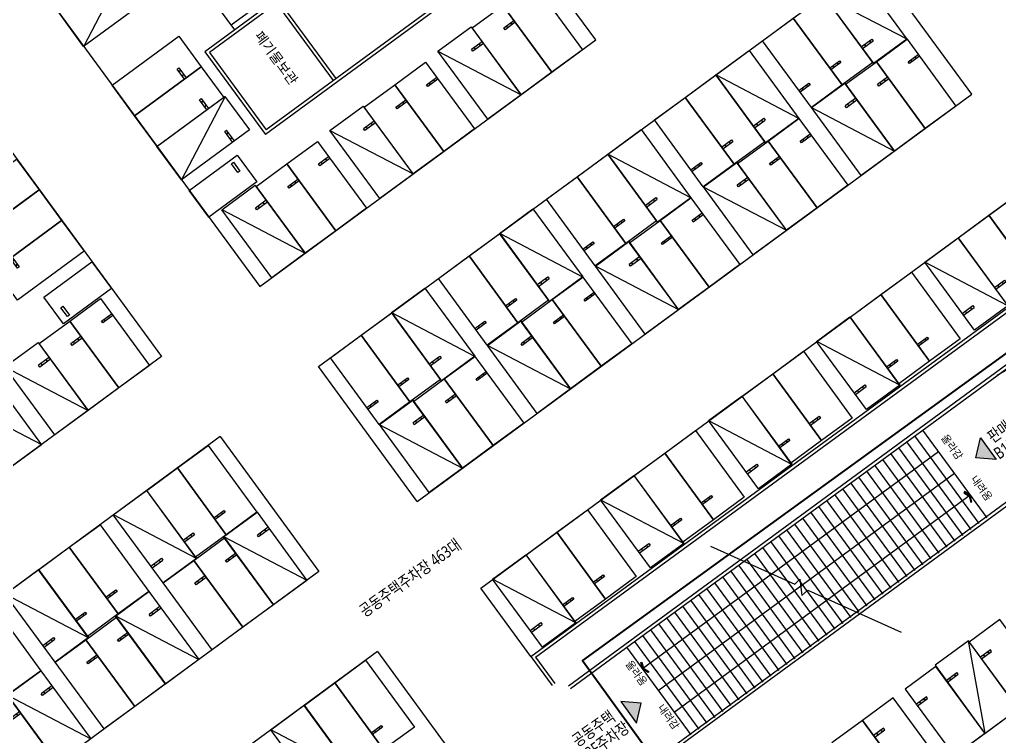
# Model space of a CAD drawing. Header units: millimetres. Extents: x 75184266 to 76346726, y -35077925 to -33679385.
# Drawn here: x 75374126 to 75433378, y -34587140 to -34543827 of the extents above; entities that cross this region are included whole.
import ezdxf
from ezdxf.enums import TextEntityAlignment as Align

# ---------------------------------------------------------------- set-up
doc = ezdxf.new("R2010")
doc.units = ezdxf.units.MM
doc.header["$LTSCALE"] = 50
doc.header["$MEASUREMENT"] = 0
doc.layers.get('0').update_dxf_attribs({"linetype": 'CONTINUOUS'})
for name, color, linetype in [('XR-지하3층$0$A-주차', 9, 'CONTINUOUS'), ('XR-지하3층$0$일반주차', 8, 'CONTINUOUS'), ('XR-지하3층$0$확장형주차', 8, 'CONTINUOUS')]:
    doc.layers.add(name, color=color, linetype=linetype)
doc.layers.add('건축', color=8, linetype='CONTINUOUS', plot=False)
doc.layers.add('유도관제-주차면B2', color=7, linetype='CONTINUOUS', lineweight=100)
doc.layers.get('0').off()
doc.styles.add('XR-지하3층$0$맑은고딕', font='')
doc.styles.add('XR-지하3층$0$울릉도m', font='')
doc.styles.add('XR-지하3층$0$유형1', font='')
doc.styles.get('XR-지하3층$0$맑은고딕').set_extended_font_data('Malgun Gothic')
doc.styles.get('XR-지하3층$0$울릉도m').set_extended_font_data('Malgun Gothic')
doc.styles.get('XR-지하3층$0$유형1').set_extended_font_data('Malgun Gothic')

# ---------------------------------------------------------------- blocks, each defined once
blk = doc.blocks.new('XR-지하3층$0$확장형 주차')
at = {"layer": 'XR-지하3층$0$확장형주차', "color": 7}
for p, q in [((0, 3965), (800, 3965)), ((0, 3835), (800, 3835)), ((800, 3835), (800, 3965))]:
    blk.add_line(p, q, dxfattribs=at)
blk.add_lwpolyline([(2500, 5100), (0, 0)], dxfattribs=at)
blk.add_lwpolyline([(2500, 5091), (0, 5091), (0, -9), (2500, -9)], close=True, dxfattribs=at)
for centre in [(238, 3900), (613, 3900)]:
    blk.add_circle(centre, 17.5, dxfattribs=at)
blk = doc.blocks.new('XR-지하3층$0$일반형 주차')
at = {"layer": 'XR-지하3층$0$일반주차'}
for p, q in [((750, 3865), (0, 3865)), ((0, 3735), (750, 3735)), ((750, 3735), (750, 3865))]:
    blk.add_line(p, q, dxfattribs=at)
blk.add_lwpolyline([(2300, 5000), (0, 5000), (0, 0), (2300, 0)], close=True, dxfattribs=at)
for centre in [(238, 3800), (563, 3800)]:
    blk.add_circle(centre, 17.5, dxfattribs=at)
blk = doc.blocks.new('XR-지하3층$0$ARROWX')
blk.add_lwpolyline([(-0.2, -0.5), (-0.293, -0.463), (-0.108, 0), (-0.293, 0.463), (-0.2, 0.5), (0, 0)], close=True)
for points in [[(-0.2, 0.5), (-0.293, 0.463), (0, 0), (-0.108, 0)], [(0, 0), (-0.108, 0), (-0.2, -0.5), (-0.293, -0.463)]]:
    blk.add_solid(points)
blk = doc.blocks.new('XR-지하3층$0$A$C73B52ADF')
at = {"layer": 'XR-지하3층$0$A-주차', "elevation": 0}
for points in [[(-2038, 2466), (-38, 2466), (-38, -1134), (-2038, -1134)], [(-1166, 2021), (-1166, 1871), (-1832, 1871), (-1832, 2021)]]:
    blk.add_lwpolyline(points, close=True, dxfattribs=at)

msp = doc.modelspace()

# ---------------------------------------------------------------- hatches: boundary and pattern name
at = {"layer": '건축', "ltscale": 1000}
h = msp.add_hatch(color=256, dxfattribs=at)
h.dxf.hatch_style = 1
h.paths.add_polyline_path([(75433189, -34570402), (75431950, -34570306), (75432233, -34569096)])
h = msp.add_hatch(color=256, dxfattribs=at)
h.dxf.hatch_style = 1
h.paths.add_polyline_path([(75411435, -34586347), (75411717, -34585137), (75410478, -34585042)])

# ---------------------------------------------------------------- linework, layer by layer
at = {"layer": '건축'}
for p, q in [((75349152, -34506085), (75388645, -34559954)), ((75408969, -34545053), (75394838, -34525778)), ((75392194, -34564792), (75425748, -34540192)), ((75431720, -34548337), (75425748, -34540192)), ((75367386, -34543301), (75382700, -34564189)), ((75388645, -34559954), (75408969, -34545053)), ((75398165, -34572937), (75431720, -34548337)), ((75402009, -34578180), (75440402, -34550032)), ((75398165, -34572937), (75392194, -34564792)), ((75386247, -34569028), (75355762, -34591377)), ((75386247, -34569028), (75392219, -34577173)), ((75392219, -34577173), (75361734, -34599523)), ((75405039, -34582313), (75402009, -34578180)), ((75395767, -34582012), (75365282, -34604362)), ((75395767, -34582012), (75401088, -34589270))]:
    msp.add_line(p, q, dxfattribs=at)
at = {"layer": '건축', "ltscale": 0.5}
for p, q in [((75393104, -34547513), (75380839, -34530784)), ((75393265, -34547395), (75380882, -34530504)), ((75387137, -34544448), (75384593, -34540977)), ((75407324, -34584078), (75439347, -34560601)), ((75407442, -34584239), (75439465, -34560762)), ((75428735, -34568631), (75432620, -34573931)), ((75429694, -34569945), (75411791, -34583067)), ((75437419, -34570332), (75410645, -34589961)), ((75437376, -34570612), (75410763, -34590122)), ((75430654, -34571254), (75412752, -34584378)), ((75431616, -34572564), (75413712, -34585687)), ((75405039, -34582312, 0), (75406326, -34584067)), ((75405319, -34582356, 0), (75406487, -34583949))]:
    msp.add_line(p, q, dxfattribs=at)
at = {"layer": '건축', "ltscale": 100}
for p, q in [((75400647, -34542233), (75388994, -34550777)), ((75400368, -34542190), (75389037, -34550497)), ((75389556, -34542674), (75385327, -34545775)), ((75389675, -34542835), (75385606, -34545818)), ((75389348, -34542390), (75386929, -34544164))]:
    msp.add_line(p, q, dxfattribs=at)
at = {"layer": '건축', "ltscale": 1000}
for p, q in [((75433250, -34565319), (75440255, -34561175)), ((75428252, -34568986), (75432136, -34574286, 0)), ((75427768, -34569340), (75431653, -34574640)), ((75426800, -34570050), (75430685, -34575350)), ((75427284, -34569695), (75431169, -34574995)), ((75425832, -34570759), (75429717, -34576059, 0)), ((75426316, -34570404), (75430201, -34575705)), ((75425348, -34571114), (75429233, -34576414)), ((75424380, -34571823), (75428265, -34577123)), ((75424864, -34571469), (75428749, -34576769)), ((75423412, -34572533), (75427297, -34577833)), ((75423896, -34572178), (75427781, -34577478)), ((75422929, -34572888), (75426814, -34578188)), ((75421961, -34573597), (75425846, -34578897)), ((75422445, -34573242), (75426330, -34578542)), ((75420993, -34574307), (75424878, -34579607)), ((75421477, -34573952), (75425362, -34579252)), ((75420509, -34574661), (75424394, -34579961)), ((75419541, -34575371), (75423426, -34580671, 0)), ((75420025, -34575016), (75423910, -34580316)), ((75418573, -34576080), (75422458, -34581380)), ((75419057, -34575726), (75422943, -34581026, 0)), ((75418090, -34576435), (75421975, -34581735)), ((75417122, -34577145), (75421007, -34582445)), ((75417606, -34576790), (75421491, -34582090)), ((75416154, -34577854), (75420039, -34583154)), ((75416638, -34577499), (75420523, -34582799)), ((75415670, -34578209), (75419555, -34583509)), ((75414702, -34578918), (75418587, -34584218)), ((75415186, -34578564), (75419071, -34583864)), ((75422541, -34594250), (75443622, -34578794)), ((75413735, -34579628), (75417619, -34584928)), ((75414218, -34579273), (75418103, -34584573)), ((75413251, -34579983), (75417136, -34585283)), ((75412283, -34580692), (75416168, -34585992)), ((75412767, -34580337), (75416652, -34585637)), ((75411315, -34581401), (75415200, -34586702)), ((75411799, -34581047), (75415684, -34586347)), ((75410831, -34581756), (75414716, -34587056))]:
    msp.add_line(p, q, dxfattribs=at)
at = {"layer": '건축', "ltscale": 0.5}
for points in [[(75385327, -34545775), (75388994, -34550777)], [(75385606, -34545818), (75389037, -34550497)], [(75415910, -34575644), (75421005, -34577944), (75421306, -34577644), (75421436, -34578617), (75421801, -34578303), (75427447, -34580851)]]:
    msp.add_lwpolyline(points, dxfattribs=at)
at = {"layer": '건축', "ltscale": 0.5, "elevation": 0}
for points in [[(75405039, -34582312), (75438230, -34558062)], [(75405319, -34582356), (75438348, -34558224)]]:
    msp.add_lwpolyline(points, dxfattribs=at)
at = {"layer": '건축', "elevation": 0}
msp.add_lwpolyline([(75382700, -34564189), (75353828, -34585356, -0.414214), (75351032, -34584926), (75350046, -34583580)], format="xyb", dxfattribs=at)
at = {"layer": '건축', "ltscale": 1000, "elevation": 0}
msp.add_lwpolyline([(75433189, -34570402), (75431950, -34570306), (75431950, -34570306), (75432233, -34569096)], close=True, dxfattribs=at)
at = {"layer": '건축', "ltscale": 1000}
msp.add_lwpolyline([(75411435, -34586347), (75411717, -34585137), (75411717, -34585137), (75410478, -34585042)], close=True, dxfattribs=at)
at = {"layer": '유도관제-주차면B2', "lineweight": 40}
msp.add_lwpolyline([(75448342, -34548306), (75448342, -34548306), (75437441, -34556298), (75439860, -34559598), (75408162, -34582560), (75425133, -34605989), (75479241, -34566319), (75508512, -34606244)], dxfattribs=at)

# ---------------------------------------------------------------- block references
at = {"layer": '건축'}
for p, xscale, yscale, zscale, rotation in [((75431617, -34572566), -756.0000000004484, 756, 756.0000000000005, 216.2651400810387), ((75411791, -34583067, 0), 756.0000000022177, 756.0000000022177, 756.0000000022177, 216.2172114276161)]:
    msp.add_blockref('XR-지하3층$0$ARROWX', p, dxfattribs=dict(at, xscale=xscale, yscale=yscale, zscale=zscale, rotation=rotation))
at = {"layer": '유도관제-주차면B2', "xscale": -1}
for name, p, rotation in [('XR-지하3층$0$확장형 주차', (75378003, -34545437), 306.2469333594607), ('XR-지하3층$0$확장형 주차', (75422759, -34542383), 216.2469349003094), ('XR-지하3층$0$일반형 주차', (75408163, -34545645), 36.24693490030937), ('XR-지하3층$0$일반형 주차', (75420904, -34543743), 216.2469349003094), ('XR-지하3층$0$일반형 주차', (75406308, -34547004), 36.24693490030937), ('XR-지하3층$0$일반형 주차', (75419049, -34545103), 216.2469349003094), ('XR-지하3층$0$확장형 주차', (75404453, -34548364), 36.24693490030937), ('XR-지하3층$0$일반형 주차', (75381080, -34549635), 306.2469333594607), ('XR-지하3층$0$일반형 주차', (75430747, -34549050), 36.24693490030937), ('XR-지하3층$0$확장형 주차', (75416227, -34547172), 216.2469349003094), ('XR-지하3층$0$일반형 주차', (75401630, -34550434), 36.24693490030937), ('XR-지하3층$0$일반형 주차', (75428892, -34550410), 36.24693490030937), ('XR-지하3층$0$일반형 주차', (75382440, -34551490), 306.2469333594607), ('XR-지하3층$0$일반형 주차', (75414372, -34548532), 216.2469349003094), ('XR-지하3층$0$확장형 주차', (75427037, -34551770), 36.24693490030937), ('XR-지하3층$0$일반형 주차', (75399775, -34551794), 36.24693490030937), ('XR-지하3층$0$확장형 주차', (75383918, -34553506), 306.2469343039791), ('XR-지하3층$0$일반형 주차', (75412517, -34549892), 216.2469349003094), ('XR-지하3층$0$확장형 주차', (75397921, -34553154), 36.24693490030937), ('XR-지하3층$0$일반형 주차', (75424215, -34553840), 36.24693490030937), ('XR-지하3층$0$확장형 주차', (75409694, -34551962), 216.2469349003094), ('XR-지하3층$0$일반형 주차', (75395098, -34555223), 36.24693490030937), ('XR-지하3층$0$일반형 주차', (75422360, -34555199), 36.24693490030937), ('XR-지하3층$0$일반형 주차', (75373949, -34552253), 126.2469333594608), ('XR-지하3층$0$일반형 주차', (75407839, -34553321), 216.2469349003094), ('XR-지하3층$0$일반형 주차', (75393243, -34556583), 36.24693490030937), ('XR-지하3층$0$확장형 주차', (75420505, -34556559), 36.24693490030937), ('XR-지하3층$0$일반형 주차', (75405984, -34554681), 216.2469349003094), ('XR-지하3층$0$일반형 주차', (75375309, -34554108), 126.2469333594608), ('XR-지하3층$0$확장형 주차', (75391388, -34557943), 36.24693490030937), ('XR-지하3층$0$일반형 주차', (75417682, -34558629), 36.24693490030937), ('XR-지하3층$0$일반형 주차', (75432735, -34555652), 216.2469349003094), ('XR-지하3층$0$확장형 주차', (75403162, -34556751), 216.2469349003094), ('XR-지하3층$0$일반형 주차', (75376669, -34555963), 126.2469333594608), ('XR-지하3층$0$일반형 주차', (75415827, -34559989), 36.24693490030937), ('XR-지하3층$0$일반형 주차', (75430881, -34557012), 216.2469349003094), ('XR-지하3층$0$일반형 주차', (75401307, -34558111), 216.2469349003094), ('XR-지하3층$0$확장형 주차', (75428864, -34558490), 216.2469349003094), ('XR-지하3층$0$확장형 주차', (75413972, -34561349), 36.24693490030937), ('XR-지하3층$0$일반형 주차', (75399452, -34559471), 216.2469349003094), ('XR-지하3층$0$일반형 주차', (75411150, -34563418), 36.24693490030937), ('XR-지하3층$0$일반형 주차', (75426203, -34560442), 216.2469349003094), ('XR-지하3층$0$확장형 주차', (75396629, -34561540), 216.2469349003094), ('XR-지하3층$0$일반형 주차', (75381974, -34564721), 36.24693336340453), ('XR-지하3층$0$일반형 주차', (75424348, -34561801), 216.2469349003094), ('XR-지하3층$0$일반형 주차', (75409295, -34564778), 36.24693490030937), ('XR-지하3층$0$일반형 주차', (75394774, -34562900), 216.2469349003094), ('XR-지하3층$0$확장형 주차', (75422332, -34563280), 216.2469349003094), ('XR-지하3층$0$일반형 주차', (75380119, -34566081), 36.24693336340453), ('XR-지하3층$0$확장형 주차', (75407440, -34566138), 36.24693490030937), ('XR-지하3층$0$일반형 주차', (75392919, -34564260), 216.2469349003094), ('XR-지하3층$0$확장형 주차', (75378264, -34567441), 36.24693336340453), ('XR-지하3층$0$일반형 주차', (75404617, -34568207), 36.24693490030937), ('XR-지하3층$0$일반형 주차', (75419670, -34565231), 216.2469349003094), ('XR-지하3층$0$확장형 주차', (75375441, -34569510), 36.24693336340453), ('XR-지하3층$0$일반형 주차', (75417816, -34566591), 216.2469349003094), ('XR-지하3층$0$일반형 주차', (75402762, -34569567), 36.24693490030937), ('XR-지하3층$0$확장형 주차', (75415799, -34568069), 216.2469349003094), ('XR-지하3층$0$확장형 주차', (75400907, -34570927), 36.24693490030937), ('XR-지하3층$0$일반형 주차', (75413138, -34570020), 216.2469349003094), ('XR-지하3층$0$일반형 주차', (75383667, -34570920), 216.2469333634046), ('XR-지하3층$0$일반형 주차', (75411283, -34571380), 216.2469349003094), ('XR-지하3층$0$일반형 주차', (75381812, -34572280), 216.2469333634046), ('XR-지하3층$0$확장형 주차', (75409267, -34572858), 216.2469349003094), ('XR-지하3층$0$확장형 주차', (75379795, -34573758), 216.2469333634046), ('XR-지하3층$0$확장형 주차', (75391493, -34577705), 36.24693336340453), ('XR-지하3층$0$일반형 주차', (75406606, -34574809), 216.2469349003094), ('XR-지하3층$0$일반형 주차', (75377134, -34575709), 216.2469333634046), ('XR-지하3층$0$일반형 주차', (75404751, -34576169), 216.2469349003094), ('XR-지하3층$0$일반형 주차', (75389477, -34579183), 36.24693336340453), ('XR-지하3층$0$일반형 주차', (75375279, -34577069), 216.2469333634046), ('XR-지하3층$0$일반형 주차', (75387622, -34580543), 36.24693336340453), ('XR-지하3층$0$확장형 주차', (75402734, -34577647), 216.2469349003094), ('XR-지하3층$0$확장형 주차', (75373263, -34578547), 216.2469333634046), ('XR-지하3층$0$확장형 주차', (75384961, -34582494), 36.24693336340453), ('XR-지하3층$0$일반형 주차', (75370602, -34580498), 216.2469333634046), ('XR-지하3층$0$일반형 주차', (75382945, -34583973), 36.24693336340453), ('XR-지하3층$0$일반형 주차', (75381090, -34585332), 36.24693336340453), ('XR-지하3층$0$일반형 주차', (75393186, -34583904), 216.2469333634046), ('XR-지하3층$0$확장형 주차', (75378428, -34587284), 36.24693336340453), ('XR-지하3층$0$일반형 주차', (75391331, -34585264), 216.2469333634046), ('XR-지하3층$0$일반형 주차', (75376412, -34588762), 36.24693336340453), ('XR-지하3층$0$확장형 주차', (75389315, -34586742), 216.2469333634046), ('XR-지하3층$0$일반형 주차', (75374557, -34590122), 36.24693336340453)]:
    msp.add_blockref(name, p, dxfattribs=dict(at, rotation=rotation))
at = {"layer": '유도관제-주차면B2'}
for name, p, rotation in [('XR-지하3층$0$A$C73B52ADF', (75386508, -34555120, 0), 306.2469333594607), ('XR-지하3층$0$A$C73B52ADF', (75377564, -34559103, 0), 126.2469333594607), ('XR-지하3층$0$일반형 주차', (75434513, -34585472), 36.24693643721413), ('XR-지하3층$0$확장형 주차', (75432497, -34586951), 36.24693643721413), ('XR-지하3층$0$일반형 주차', (75430642, -34588310), 36.24693643721413), ('XR-지하3층$0$일반형 주차', (75428057, -34590206), 36.24693643721413), ('XR-지하3층$0$일반형 주차', (75426202, -34591565), 36.24693643721413)]:
    msp.add_blockref(name, p, dxfattribs=dict(at, rotation=rotation))

# ---------------------------------------------------------------- texts
at = {"layer": '건축', "style": 'XR-지하3층$0$맑은고딕'}
msp.add_text('폐기물보관', height=600, rotation=306.24693, dxfattribs=at).set_placement((75389653, -34546140), align=Align.MIDDLE_CENTER)
at = {"layer": '건축', "style": 'XR-지하3층$0$울릉도m', "width": 0.8}
for s, p in [('판매시설', (75432975, -34569434)), ('B1F주차장', (75433363, -34570433)), ('공동주택주차장 463대', (75394997, -34579958)), ('공동주택', (75407864, -34587799)), ('B3F주차장', (75408252, -34588798))]:
    msp.add_text(s, height=720, rotation=35.63823, dxfattribs=at).set_placement(p)
at = {"layer": '건축', "style": 'XR-지하3층$0$유형1', "text_generation_flag": 6}
for s, p in [('올라감', (75430223, -34569861, -22527)), ('내려옴', (75432006, -34572351)), ('올라옴', (75411137, -34583525, -22527)), ('내려감', (75413075, -34586167, -22527))]:
    msp.add_text(s, height=450, rotation=126.26514, dxfattribs=at).set_placement(p, align=Align.BOTTOM_CENTER)

doc.saveas('drawing.dxf')
